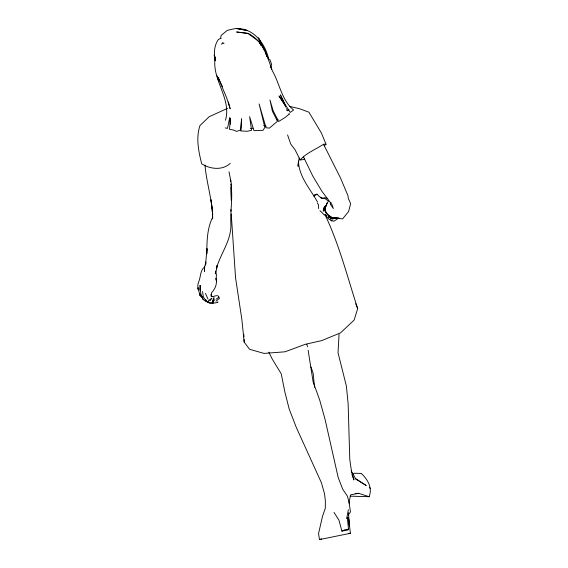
<?xml version="1.0" encoding="UTF-8"?>
<svg xmlns="http://www.w3.org/2000/svg" width="568" height="568" viewBox="0 0 568 568"><rect width="100%" height="100%" fill="white"/><g stroke="black" fill="none" stroke-linecap="round" stroke-linejoin="round"><path stroke-width="0.85" d="M339.06 334.289L338.017 352.728L346.381 386.034L348.134 403.756L349.781 459.469L351.5 471.376L353.935 479.981L351.968 474.415M298.221 162.846L298.044 166.268L299.166 158.032M211.282 296.042L211.509 292.818C215.151 289.055 217.452 283.737 216.017 278.505L216.486 281.522M216.11 279.186L216.422 274.919L215.733 271.064M230.381 118.229L229.515 129.327L233.384 129.987L236.629 131.393L240.718 130.029L241.556 118.804L240.846 130.959L247.414 131.272L251.581 130.292L249.615 116.674L253.96 130.675L263.048 130.299L264.858 127.424L259.107 103.944L266.044 127.75L269.374 128.127L277.496 121.254L272.363 111.122L269.97 99.996L273.222 110.916L278.639 121.495L285.392 117.292L289.531 113.856L288.899 113.834M215.137 60.329C213.738 53.307 214.15 45.426 218.389 39.433L221.009 38.276M220.703 38.596L221.044 35.528L227.356 30.31L236.139 28.4L246.966 30.438L236.423 28.535C253.804 28.173 265.036 43.402 268.643 58.93M225.496 120.224C231.709 98.534 211.843 79.832 215.087 58.241L215.414 60.812M349.98 496.148L369.122 496.709C372.764 487.742 367.645 479.498 361.305 473.435L354.389 473.229L352.259 474.72M213.156 300.351L212.695 303.191L213.035 300.231L213.319 302.673L213.05 299.847M346.693 518.698L348.354 509.695M205.879 263.474L205.531 264.986L207 248.621L206.795 253.839C206.887 241.35 207.057 228.3 212.83 216.926M326.415 205.673L326.998 203.145L328.602 201.022M213.348 300.536L214.008 298.335L213.788 296.787L210.82 295.971M325.01 214.732C339.295 244.666 347.446 277.134 357.677 308.601L354.155 320.054L340.58 332.827L321.708 340.623L305.3 344.293L285.037 351.798L264.056 353.41L249.586 349.306L244.19 342.128L241.826 319.223L235.557 277.83L231.233 213.895M324.229 207.455L324.548 206.44L326.153 205.737M325.244 210.728L324.953 209.344L326.998 203.145L324.896 208.52C325.137 212.588 328.034 216.309 331.847 217.643M205.971 261.933L204.629 266.917L204.537 271.277L204.629 266.917C199.9 270.609 200.894 276.872 198.722 281.82C196.45 286.357 198.949 290.887 200.028 295.303L203.521 299.542M313.976 195.591L314.7 194.646L315.922 194.441M215.229 273.868L216.713 268.841L217.104 265.391L216.38 268.643C220.419 253.605 231.368 240.69 230.885 224.488C230.104 211.069 233.065 197.508 230.892 184.018M270.73 67.045L271.625 64.39L269.878 59.654M331.087 202.478L330.15 203.969L333.295 208.484L332.159 204.87L322.084 191.537L312.783 176.08L303.532 156.967M348.347 514.956L350.47 511.867L349.029 502.19L350.719 494.806L358.699 493.322L369.122 496.709M347.261 517.221L348.518 529.106L347.893 530.001L341.908 531.101L338.933 520.132L333.977 512.343M209.301 299.734L207.647 302.077L206.17 301.288L203.372 296.993L202.542 291.576M210.068 300.571L211.978 298.094M219.205 298.179L219.227 297.525L218.297 296.929M209.748 300.131L211.36 298.42M218.63 297.149L218.786 296.546L218.197 296.006M287.571 134.914L290.724 144.066L294.955 149.554L300.131 159.92C306.571 152.799 315.829 149.37 323.696 144.151L326.046 144.258L321.424 133.075L308.921 112.201L299.393 108.68L289.716 106.436M219.212 298.591L215.968 301.175M324.122 145.848L326.046 144.258M230.253 163.371C222.542 170.634 210.11 169.236 201.711 163.818C198.559 151.365 195.754 138.095 199.979 125.542L209.173 116.724L227.633 108.311M218.63 297.433L216.032 299.279M338.407 218.282L333.849 221.279L329.369 219.411L327.693 218.027L325.23 214.335M304.647 158.87L303.163 159.615L300.131 159.92M221.236 44.162L222.869 43.338M341.908 531.101L344.819 529.788L348.518 529.106M268.785 352.117L272.299 359.175L281.217 373.765L284.916 392.218L289.176 408.967L296.255 427.321L321.481 482.906L324.527 493.812L325.379 500.997L325.265 508.424L322.51 516.305L318.556 533.565L319.457 539.6L321.552 538.812M336.228 217.757L332.315 219.156L328.261 216.848L331.542 218.46M217.906 302.055L217.807 301.7M286.868 110.483L289.062 109.816M276.41 119.784L278.086 119.294M214.129 296.141L217.494 295.559M319.457 539.6L350.413 533.288L348.475 517.42L349.384 526.508L348.468 512.748M334.041 218.084L335.709 217.75M217.679 302.424L213.738 303.135M213.689 302.943L210.238 303.582L203.039 299.57L200.788 293.62L200.071 288.714M250.389 128.531L252.987 128.233M331.868 221.115L330.683 219.994M355.17 493.443L358.699 493.322M348.745 533.309L350.413 533.288M339.082 218.346L332.599 218.424L328.318 214.967L331.158 216.99M334.999 217.7L333.373 217.544L342.596 218.936L348.617 211.495L350.648 203.614L348.234 198.211L348.063 195.939L340.53 178.047L323.803 144.79M336.632 217.856L339.075 218.084M332.365 218.155L333.203 218.247L328.943 216.202L326.621 212.886M326.586 215.293L324.243 214.931L319.983 210.685M225.219 127.906L227.484 128.347L229.742 117.462L230.359 124.307M208.371 302.041L212.148 302.815M322.468 198.31L324.91 197.671L327.274 198.374M263.744 125.379L266.207 126.238M332.571 218.005L333.203 218.247M322.432 198.573L320.877 197.813L325.365 198.8L327.963 200.774M316.419 194.093L316.901 194.341L313.905 196.102L313.642 195.733M355.014 478.625L366.225 485.519L355.49 478.49L351.251 470.971M322.603 198.608L318.946 196.209L317.164 194.199M260.556 44.24L259.469 41.855L248.024 33.484L236.6 31.993L247.989 33.342C262.856 40.612 267.272 56.367 272.328 70.716C279.747 83.645 281.543 100.145 293.599 110.014L290.198 112.4L285.228 104.611L280.436 94.863L285.782 107.096M222.635 42.501L224.019 43.573M369.278 487.237L370.371 488.572M267.556 57.361L269.275 59.612M325.705 211.637L324.328 209.755L326.181 212.915L324.953 209.344M285.505 105.698L278.994 95.964L284.745 104.846M317.278 202.847L318.357 204.53L318.691 208.648M317.42 201.832C310.199 188.917 298.768 176.506 298.47 161.014M213.199 300.039L213.745 300.905M207.994 299.016L205.431 293.422M264.51 49.913L258.476 37.836L265.114 50.666L267.038 56.488M210.849 294.451L211.885 296.56M222.493 86.727L218.112 77.433L226.646 97.802L230.154 108.793L228.414 101.949M286.471 108.594L287.514 110.838M218.467 80.592L217.054 75.757M260.037 43.502L259.469 41.855L260.79 45.057M259.469 41.855L260.762 45.014M355.696 303.695L357.677 308.601M265.405 52.391L266.896 56.523M310.994 366.992L313.202 373.531L314.537 387.355M215.13 60.187L214.285 55.281L215.102 57.78M214.938 57.787L214.285 55.281L215.059 57.78M213.568 298.832L214.093 300.543L213.674 299.059M205.651 299.485L206.17 301.288L205.737 299.734M306.812 344.279L307.515 346.792M270.695 66.349L271.603 69.651M349.455 503.788L347.389 496.148L342.76 489.289L338.173 477.432L325.074 419.404L319.67 399.971L313.096 381.753L308.133 350.229M214.285 55.281L214.917 57.659M199.624 293.77L200.028 295.303L202.222 296.659L200.028 295.303L199.787 293.67M229.011 171.827L231.211 182.924L231.339 200.362L230.878 187.404M204.956 164.997C206.454 181.845 211.658 198.14 212.688 215.038L211.047 199.794L212.12 208.392M212.333 210.11L212.652 218.907M198.033 287.848L198.225 289.552L198.118 287.976M230.885 209.549L231.027 211.289M230.722 181.384L230.601 179.63L230.665 181.355M243.821 334.296L243.942 336.909M244.062 339.515L244.19 342.128M323.313 210.423L323.206 211.211L324.548 206.44L323.313 210.423M200.234 290.461L200.092 285.399L200.234 290.461"/></g></svg>
